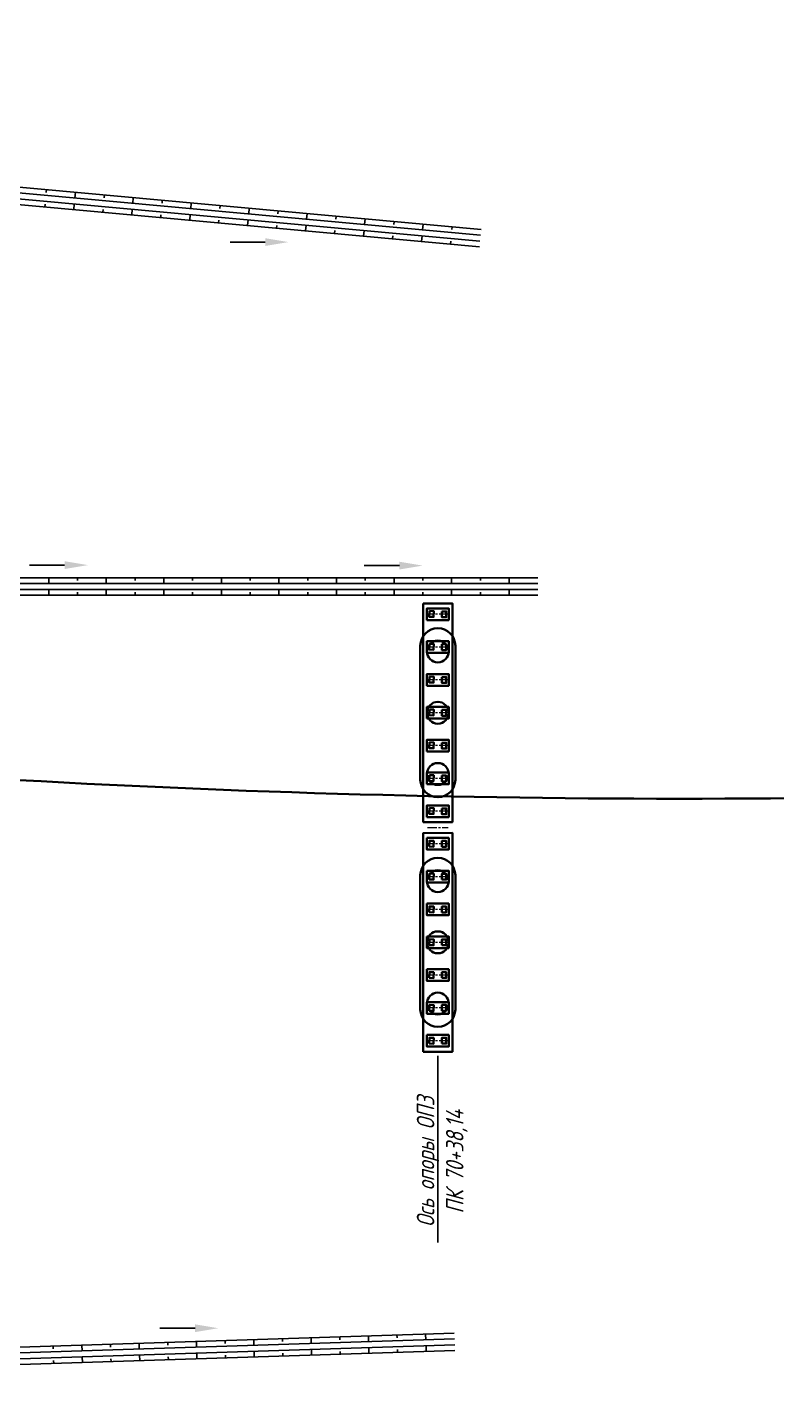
# Model space of a CAD drawing. Header units: millimetres. Extents: x 0 to 285450075, y -3000605 to 8125189010.
# Drawn here: x 6808413 to 6859769, y -1309556 to -1216030 of the extents above; entities that cross this region are included whole.
import ezdxf
from ezdxf import colors
from ezdxf.entities.mleader import LeaderData, LeaderLine
from ezdxf.math import Vec2, Vec3

# ---------------------------------------------------------------- set-up
doc = ezdxf.new("R2010")
doc.units = ezdxf.units.MM
doc.set_wipeout_variables(frame=1)
doc.linetypes.add('CENTER', pattern=[50.8, 31.75, -6.35, 6.35, -6.35])
doc.linetypes.add('осевая', pattern=[2, 1.25, -0.25, 0.25, -0.25])
for name, color, linetype, lineweight in [('1-Бетон', 106, 'Continuous', 35), ('1-Оси', 1, 'CENTER', 20), ('ИС_Выноски', 3, 'Continuous', 18), ('ИС_Мвн', 3, 'Continuous', 18), ('ИС_Ось', 3, 'осевая', 18)]:
    doc.layers.add(name, color=color, linetype=linetype, lineweight=lineweight)
doc.styles.add('ISOCPEUR', font='isocpeur.ttf', dxfattribs={"width": 0.8, "oblique": 15, "height": 2.5})

# ---------------------------------------------------------------- blocks, each defined once
blk = doc.blocks.new('_None')
blk = doc.blocks.new('*U1383')
at = {"layer": '1-Бетон'}
blk.add_circle((0, 0), 750, dxfattribs=at)
blk = doc.blocks.new('*U1384')
at = {"layer": '1-Бетон', "color": 0, "linetype": 'ByBlock', "lineweight": -2, "transparency": 16777216}
for p in [(0, 0), (4200, 0), (8400, 0)]:
    blk.add_blockref('*U1383', p, dxfattribs=at)
blk = doc.blocks.new('*U1379')
at = {"layer": 'ИС_Ось', "ltscale": 500}
blk.add_line((0, -725), (0, 725), dxfattribs=at)
blk = doc.blocks.new('*U1380')
at = {"layer": '1-Бетон', "color": 0, "linetype": 'ByBlock', "lineweight": -2, "transparency": 16777216}
for p in [(0, 0), (2250, 0), (4500, 0), (6750, 0), (9000, 0), (11250, 0), (13500, 0)]:
    blk.add_blockref('*U1379', p, dxfattribs=at)
blk = doc.blocks.new('*U1387')
at = {"layer": '1-Бетон'}
blk.add_circle((0, 0), 750, dxfattribs=at)
blk = doc.blocks.new('*U1388')
at = {"layer": '1-Бетон', "color": 0, "linetype": 'ByBlock', "lineweight": -2, "transparency": 16777216}
for p in [(0, 0), (4200, 0), (8400, 0)]:
    blk.add_blockref('*U1387', p, dxfattribs=at)
blk = doc.blocks.new('*U1385')
at = {"layer": 'ИС_Ось', "ltscale": 500}
blk.add_line((0, -725), (0, 725), dxfattribs=at)
blk = doc.blocks.new('*U1386')
at = {"layer": '1-Бетон', "color": 0, "linetype": 'ByBlock', "lineweight": -2, "transparency": 16777216}
for p in [(0, 0), (2250, 0), (4500, 0), (6750, 0), (9000, 0), (11250, 0), (13500, 0)]:
    blk.add_blockref('*U1385', p, dxfattribs=at)
blk = doc.blocks.new('iyugtyuf')
at = {"layer": 'ИС_Мвн', "color": 146, "linetype": 'ByBlock', "lineweight": -2, "true_color": 0x105689}
blk.add_lwpolyline([(-1600, 0), (-4008, 0)], dxfattribs=at)
at = {"layer": 'ИС_Мвн', "color": 146, "true_color": 0x105689}
blk.add_solid([(-1600, 267), (0, 0), (-1600, -267)], dxfattribs=at)
blk = doc.blocks.new('мост план кальмиус')
at = {"layer": 'ИС_Выноски'}
ml = blk.add_multileader_mtext('Standard', dxfattribs=at)
ml.set_content('Ось опоры ОП3 \\PПК 70+38,14', color=256, style='ISOCPEUR')
ml.set_leader_properties(color=256, linetype='ByLayer')
ml.set_arrow_properties(name='NONE')
ml.build(insert=Vec2(0, 0))
ml.multileader.update_dxf_attribs({"text_left_attachment_type": 6, "text_right_attachment_type": 6, "dogleg_length": 0.36, "arrow_head_size": 600, "scale": 200})
ctx = ml.context
ctx.base_point, ctx.scale, ctx.char_height, ctx.arrow_head_size, ctx.landing_gap_size, ctx.plane_origin, ctx.plane_x_axis, ctx.plane_y_axis = Vec3(-16527, -29664), 200, 1200, 600, 125, Vec3(-9531, -10789), Vec3(0, 1), Vec3(-1, 0)
ctx.left_attachment, ctx.right_attachment, ctx.text_align_type = 6, 6, 1
notes = []
notes.append((ctx, [(1, (1, 1, 0), (-16527, -19970), (0, -1), 161, [(1, [(-16527, -17625)], 0, [])])]))
ctx.mtext.insert, ctx.mtext.text_direction, ctx.mtext.rotation, ctx.mtext.width, ctx.mtext.alignment, ctx.mtext.flow_direction = Vec3(-17967, -24898), Vec3(0, 1), 1.570796, 11378.47, 2, 5
for ctx, leaders in notes:
    for number, flags, end, landing, length, lines in leaders:
        leader = LeaderData()
        leader.index, (leader.has_last_leader_line, leader.has_dogleg_vector, leader.attachment_direction) = number, flags
        leader.last_leader_point, leader.dogleg_vector, leader.dogleg_length = Vec3(end), Vec3(landing), length
        for number, points, colour, breaks in lines:
            line = LeaderLine()
            line.index, line.vertices, line.color, line.breaks = number, Vec3.list(points), colors.encode_raw_color(colour), breaks
            leader.lines.append(line)
        ctx.leaders.append(leader)

msp = doc.modelspace()

# ---------------------------------------------------------------- block references
at = {"layer": '1-Бетон'}
msp.add_blockref('мост план кальмиус', (6853073.53, -668947.9294), dxfattribs=at)

# ---------------------------------------------------------------- next in the draw order: leaders
at = {"layer": 'ИС_Выноски'}
ml = msp.add_multileader_mtext('Standard', dxfattribs=at)
ml.set_content('Ось опоры ОП3 \\PПК 70+38,14', color=256, style='ISOCPEUR')
ml.set_leader_properties(color=256, linetype='ByLayer')
ml.set_arrow_properties(name='NONE')
ml.build(insert=Vec2(0, 0))
ml.multileader.update_dxf_attribs({"text_left_attachment_type": 6, "text_right_attachment_type": 6, "dogleg_length": 0.36, "arrow_head_size": 600, "scale": 200})
ctx = ml.context
ctx.base_point, ctx.scale, ctx.char_height, ctx.arrow_head_size, ctx.landing_gap_size, ctx.plane_origin, ctx.plane_x_axis, ctx.plane_y_axis = Vec3(6836546.8121, -1026865.0121), 200, 1200, 600, 125, Vec3(6843542.4886, -1007989.3985), Vec3(0, 1), Vec3(-1, 0)
ctx.left_attachment, ctx.right_attachment, ctx.text_align_type = 6, 6, 1
notes = []
notes.append((ctx, [(1, (1, 1, 0), (6836546.8121, -1017170.8923), (0, -1), 161.0417, [(1, [(6836546.8121, -1014825.2369)], 0, [])])]))
ctx.mtext.insert, ctx.mtext.text_direction, ctx.mtext.rotation, ctx.mtext.width, ctx.mtext.alignment, ctx.mtext.flow_direction = Vec3(6835106.8121, -1022098.4731), Vec3(0, 1), 1.5707963268, 11378.466284, 2, 5
for ctx, leaders in notes:
    for number, flags, end, landing, length, lines in leaders:
        leader = LeaderData()
        leader.index, (leader.has_last_leader_line, leader.has_dogleg_vector, leader.attachment_direction) = number, flags
        leader.last_leader_point, leader.dogleg_vector, leader.dogleg_length = Vec3(end), Vec3(landing), length
        for number, points, colour, breaks in lines:
            line = LeaderLine()
            line.index, line.vertices, line.color, line.breaks = number, Vec3.list(points), colors.encode_raw_color(colour), breaks
            leader.lines.append(line)
        ctx.leaders.append(leader)

# ---------------------------------------------------------------- next in the draw order: wipeouts: each hides what was drawn before it
at = {"color": 8}
msp.add_wipeout([(6768146.3097, -1250199.6341), (6769511.4248, -1223820.092), (6781857.9032, -1224459.2456), (6786835.0347, -1226849.8592), (6790663.886, -1229589.9536), (6794242.8137, -1233179.0735), (6796621.2421, -1236443.4445), (6798785.0278, -1240577.5668), (6799794.2203, -1243309.9157), (6800484.4354, -1245916.8014), (6800924.1791, -1248496.0924), (6801128.5783, -1250963.7147), (6801120.5061, -1253544.1695), (6801226.1879, -1267235.2066), (6869596.8121, -1268774.122), (6869572.2504, -1255197.8832), (6901754.4595, -1253832.9859), (6905023.9531, -1253552.112), (6905066.0502, -1252344.8188), (6905502.0348, -1249277.7361), (6905836.8725, -1247971.9105), (6906301.8392, -1246572.0987), (6906836.2075, -1245278.2328), (6908001.4257, -1243081.174), (6909028.3112, -1241561.749), (6910334.0834, -1239980.3971), (6911442.0934, -1238859.8471), (6912930.3851, -1237596.2661), (6914839.8805, -1236293.7122), (6917472.6578, -1234960.7494), (6919816.687, -1234146.0722), (6921680.2024, -1233717.5925), (6926079.0569, -1233333.0836), (6928443.0065, -1233210.681), (6934039.5783, -1232920.8969), (6937094.9562, -1232762.7841), (6937997.2998, -1250199.7121), (6935048.5605, -1250457.6934), (6934997.2998, -1251225.0032), (6934997.2998, -1282265.12), (6938076.1091, -1282758.7401), (6939499.5864, -1296991.5127), (6935229.2288, -1298078.5159), (6925163.4174, -1300640.7299), (6923755.4876, -1300892.9152), (6921718.033, -1301011.0805), (6920233.0857, -1300940.7284), (6918530.1654, -1300695.463), (6916228.9581, -1300069.5172), (6914714.2546, -1299454.7393), (6912904.3003, -1298475.9053), (6912279.1687, -1298066.8207), (6910685.2828, -1296824.5214), (6909023.4567, -1295136.9465), (6907665.7331, -1293309.756), (6906708.703, -1291610.3354), (6906402.7215, -1290948.2598), (6905935.1306, -1289752.8576), (6905293.8852, -1287343.582), (6905206.1161, -1285913.5983), (6905028.0605, -1285113.8623), (6903674.8508, -1285230.1131), (6869967.3041, -1286648.7044), (6869596.8121, -1268774.122), (6801226.1879, -1267235.2066), (6801116.1257, -1285113.8353), (6801098.5849, -1286702.2687), (6801009.3619, -1287945.9262), (6800866.9955, -1289097.1612), (6800662.9113, -1290264.146), (6800445.1397, -1291239.0038), (6800160.1738, -1292291.4984), (6799760.9394, -1293515.7977), (6799094.4117, -1295179.6015), (6798292.0333, -1296806.9006), (6797446.1153, -1298242.5393), (6796114.3716, -1300118.9142), (6795565.5251, -1300790.8086), (6795143.5962, -1301274.6151), (6794134.1523, -1302332.1525), (6793009.896, -1303368.5499), (6792011.0983, -1304183.7738), (6791251.8776, -1304745.3114), (6790471.8861, -1305274.9482), (6789850.5436, -1305665.1029), (6789416.8112, -1305921.722), (6789014.6472, -1306148.5964), (6787680.6364, -1306829.2013), (6786080.8094, -1307510.5438), (6784447.6203, -1308067.3962), (6782089.2551, -1308690.6976), (6780306.369, -1308912.5677), (6778685.1107, -1309036.32), (6764199.6547, -1306641.9416), (6768146.3097, -1282765.5571), (6770886.3356, -1283005.2783), (6771146.3097, -1282265.12), (6771146.3097, -1251225.0032), (6771212.548, -1250467.8952)], dxfattribs=at).dxf.layer = '1-Бетон'

# ---------------------------------------------------------------- next in the draw order: linework, layer by layer
for p, q in [((6809703.3975, -1227364.0143), (6809721.65, -1227164.849)), ((6811670.8458, -1227745.1595), (6811707.3509, -1227346.8288)), ((6813674.7992, -1227727.974), (6813693.0517, -1227528.8086)), ((6815642.2475, -1228109.1192), (6815678.7526, -1227710.7884)), ((6817646.2009, -1228091.9336), (6817664.4534, -1227892.7683)), ((6809612.1348, -1228359.8412), (6809630.3874, -1228160.6758)), ((6811597.8357, -1228541.821), (6811634.3408, -1228143.4903)), ((6813583.5365, -1228723.8008), (6813601.7891, -1228524.6355)), ((6815569.2374, -1228905.7807), (6815605.7424, -1228507.4499)), ((6817554.9382, -1229087.7605), (6817573.1907, -1228888.5951)), ((6819540.639, -1229269.7403), (6819577.1441, -1228871.4096)), ((6819613.6492, -1228473.0788), (6819650.1543, -1228074.7481)), ((6821617.6026, -1228455.8933), (6821635.8551, -1228256.7279)), ((6823585.0509, -1228837.0385), (6823621.556, -1228438.7078)), ((6825589.0043, -1228819.853), (6825607.2568, -1228620.6876)), ((6827556.4526, -1229200.9982), (6827592.9576, -1228802.6674)), ((6821526.3399, -1229451.7202), (6821544.5924, -1229252.5548)), ((6823512.0407, -1229633.7), (6823548.5458, -1229235.3692)), ((6825497.7416, -1229815.6798), (6825515.9941, -1229616.5144)), ((6827483.4424, -1229997.6596), (6827519.9475, -1229599.3289)), ((6829560.4059, -1229183.8126), (6829578.6585, -1228984.6472)), ((6831527.8542, -1229564.9578), (6831564.3593, -1229166.6271)), ((6833531.8076, -1229547.7723), (6833550.0602, -1229348.6069)), ((6835499.2559, -1229928.9175), (6835535.761, -1229530.5867)), ((6837503.2093, -1229911.7319), (6837521.4619, -1229712.5666)), ((6829469.1433, -1230179.6395), (6829487.3958, -1229980.4741)), ((6831454.8441, -1230361.6193), (6831491.3492, -1229963.2886)), ((6833440.5449, -1230543.5991), (6833458.7975, -1230344.4338)), ((6835426.2458, -1230725.579), (6835462.7509, -1230327.2482)), ((6837411.9466, -1230907.5588), (6837430.1992, -1230708.3934)), ((6809880.8754, -1254187.3269), (6809880.894, -1253787.3269)), ((6811853.1049, -1253987.4186), (6811853.1142, -1253787.4186)), ((6813825.3159, -1254187.5103), (6813825.3345, -1253787.5103)), ((6815797.5454, -1253987.6019), (6815797.5547, -1253787.6019)), ((6817769.7563, -1254187.6936), (6817769.7749, -1253787.6936)), ((6819741.9858, -1253987.7853), (6819741.9951, -1253787.7853)), ((6821714.1967, -1254187.877), (6821714.2153, -1253787.877)), ((6823686.4262, -1253987.9686), (6823686.4355, -1253787.9686)), ((6825658.6371, -1254188.0603), (6825658.6557, -1253788.0603)), ((6827630.8667, -1253988.152), (6827630.8759, -1253788.152)), ((6829603.0776, -1254188.2437), (6829603.0962, -1253788.2437)), ((6831575.3071, -1253988.3353), (6831575.3164, -1253788.3353)), ((6833547.518, -1254188.427), (6833547.5366, -1253788.427)), ((6835519.7475, -1253988.5187), (6835519.7568, -1253788.5187)), ((6837491.9584, -1254188.6104), (6837491.977, -1253788.6104)), ((6839464.1879, -1253988.702), (6839464.1972, -1253788.702)), ((6841436.3989, -1254188.7937), (6841436.4174, -1253788.7937)), ((6809880.7514, -1254987.3269), (6809880.77, -1254587.3269)), ((6811852.9768, -1254987.4186), (6811852.986, -1254787.4186)), ((6813825.2021, -1254987.5103), (6813825.2207, -1254587.5103)), ((6815797.4274, -1254987.6019), (6815797.4367, -1254787.6019)), ((6817769.6527, -1254987.6936), (6817769.6713, -1254587.6936)), ((6819741.878, -1254987.7853), (6819741.8873, -1254787.7853)), ((6821714.1034, -1254987.877), (6821714.1219, -1254587.877)), ((6823686.3287, -1254987.9686), (6823686.338, -1254787.9686)), ((6825658.554, -1254988.0603), (6825658.5726, -1254588.0603)), ((6827630.7793, -1254988.152), (6827630.7886, -1254788.152)), ((6829603.0046, -1254988.2437), (6829603.0232, -1254588.2437)), ((6831575.23, -1254988.3353), (6831575.2393, -1254788.3353)), ((6833547.4553, -1254988.427), (6833547.4739, -1254588.427)), ((6835519.6806, -1254988.5187), (6835519.6899, -1254788.5187)), ((6837491.9059, -1254988.6103), (6837491.9245, -1254588.6103)), ((6839464.1312, -1254988.702), (6839464.1405, -1254788.702)), ((6841436.3566, -1254988.7937), (6841436.3751, -1254588.7937)), ((6810192.8718, -1306687.0635), (6810186.4334, -1306487.1671)), ((6812162.7323, -1306823.721), (6812149.8556, -1306423.9283)), ((6814119.7162, -1306560.5858), (6814113.2778, -1306360.6894)), ((6816089.5767, -1306697.2433), (6816076.7, -1306297.4506)), ((6818046.5605, -1306434.1081), (6818040.1222, -1306234.2118)), ((6820016.4211, -1306570.7656), (6820003.5443, -1306170.9729)), ((6821973.4049, -1306307.6304), (6821966.9665, -1306107.7341)), ((6823943.2654, -1306444.2879), (6823930.3887, -1306044.4952)), ((6825900.2492, -1306181.1527), (6825893.8109, -1305981.2564)), ((6827870.1098, -1306317.8102), (6827857.2331, -1305918.0175)), ((6829827.0936, -1306054.675), (6829820.6552, -1305854.7787)), ((6831796.9542, -1306191.3325), (6831784.0774, -1305791.5398)), ((6833753.938, -1305928.1973), (6833747.4996, -1305728.301)), ((6835723.7985, -1306064.8548), (6835710.9218, -1305665.0621)), ((6835749.5519, -1306864.4402), (6835736.6752, -1306464.6475)), ((6810225.0636, -1307686.5452), (6810218.6252, -1307486.6489)), ((6812188.4858, -1307623.3063), (6812175.609, -1307223.5137)), ((6814151.9079, -1307560.0675), (6814145.4696, -1307360.1712)), ((6816115.3301, -1307496.8287), (6816102.4534, -1307097.036)), ((6818078.7523, -1307433.5898), (6818072.3139, -1307233.6935)), ((6820042.1745, -1307370.351), (6820029.2978, -1306970.5583)), ((6822005.5967, -1307307.1121), (6821999.1583, -1307107.2158)), ((6823969.0188, -1307243.8733), (6823956.1421, -1306844.0806)), ((6825932.441, -1307180.6344), (6825926.0027, -1306980.7381)), ((6827895.8632, -1307117.3956), (6827882.9865, -1306717.6029)), ((6829859.2854, -1307054.1567), (6829852.847, -1306854.2604)), ((6831822.7076, -1306990.9179), (6831809.8308, -1306591.1252)), ((6833786.1298, -1306927.679), (6833779.6914, -1306727.7827))]:
    msp.add_line(p, q)
for points in [[(6839470.6576, -1230292.8771), (6781885.3332, -1225015.4621)], [(6839507.1627, -1229894.5464), (6781921.8382, -1224617.1314)], [(6839397.6475, -1231089.5386), (6781812.323, -1225812.1236)], [(6839434.1526, -1230691.2079), (6781848.8281, -1225413.7928)], [(6843408.6191, -1254188.8854), (6800019.7369, -1254186.8686)], [(6843408.6377, -1253788.8854), (6800019.793, -1253786.8686)], [(6843408.5819, -1254988.8854), (6800019.6248, -1254986.8685)], [(6843408.6005, -1254588.8854), (6800019.6809, -1254586.8685)], [(6837674.344, -1305601.8233), (6778771.6785, -1307498.9887)], [(6837687.2207, -1306001.616), (6778784.5552, -1307898.7814)], [(6837700.0974, -1306401.4086), (6778797.4319, -1308298.5741)], [(6837712.9741, -1306801.2013), (6778810.3087, -1308698.3668)]]:
    msp.add_lwpolyline(points)
at = {"layer": '1-Бетон', "color": 3}
for points in [[(6835546.1624, -1255549.0601), (6835546.1624, -1270549.0601), (6837546.2285, -1270549.0601), (6837546.2285, -1255549.0601)], [(6835545.9742, -1286299.5266), (6835546.3506, -1271299.3488), (6837546.4167, -1271298.3708), (6837546.0403, -1286298.5486)]]:
    msp.add_lwpolyline(points, close=True, dxfattribs=at)
at = {"layer": '1-Бетон', "color": 5}
for points in [[(6835796.8121, -1256698.7044), (6837296.8121, -1256698.7044), (6837296.8121, -1255898.7044), (6835796.8121, -1255898.7044), (6835796.8121, -1256698.7044)], [(6835968.126, -1256062.7549), (6835951.3067, -1256462.4011), (6836251.0414, -1256475.0155), (6836267.8606, -1256075.3693), (6835968.126, -1256062.7549)], [(6836821.8121, -1256098.7044), (6836821.8121, -1256498.7044), (6837121.8121, -1256498.7044), (6837121.8121, -1256098.7044), (6836821.8121, -1256098.7044)], [(6835796.8121, -1258950.7044), (6837296.8121, -1258950.7044), (6837296.8121, -1258150.7044), (6835796.8121, -1258150.7044), (6835796.8121, -1258950.7044)], [(6835968.126, -1258314.7549), (6835951.3068, -1258714.4011), (6836251.0414, -1258727.0155), (6836267.8606, -1258327.3693), (6835968.126, -1258314.7549)], [(6836821.8121, -1258350.7044), (6836821.8121, -1258750.7044), (6837121.8121, -1258750.7044), (6837121.8121, -1258350.7044), (6836821.8121, -1258350.7044)], [(6835796.8121, -1261202.7044), (6837296.8121, -1261202.7044), (6837296.8121, -1260402.7044), (6835796.8121, -1260402.7044), (6835796.8121, -1261202.7044)], [(6835968.126, -1260566.7549), (6835951.3067, -1260966.4011), (6836251.0414, -1260979.0155), (6836267.8606, -1260579.3693), (6835968.126, -1260566.7549)], [(6836821.8121, -1260602.7044), (6836821.8121, -1261002.7044), (6837121.8121, -1261002.7044), (6837121.8121, -1260602.7044), (6836821.8121, -1260602.7044)], [(6835796.8121, -1263454.7044), (6837296.8121, -1263454.7044), (6837296.8121, -1262654.7044), (6835796.8121, -1262654.7044), (6835796.8121, -1263454.7044)], [(6835968.126, -1262818.7549), (6835951.3068, -1263218.4011), (6836251.0414, -1263231.0155), (6836267.8606, -1262831.3693), (6835968.126, -1262818.7549)], [(6836821.8121, -1262854.7044), (6836821.8121, -1263254.7044), (6837121.8121, -1263254.7044), (6837121.8121, -1262854.7044), (6836821.8121, -1262854.7044)], [(6835796.8121, -1265706.7044), (6837296.8121, -1265706.7044), (6837296.8121, -1264906.7044), (6835796.8121, -1264906.7044), (6835796.8121, -1265706.7044)], [(6835968.126, -1265070.7549), (6835951.3067, -1265470.4011), (6836251.0414, -1265483.0155), (6836267.8606, -1265083.3693), (6835968.126, -1265070.7549)], [(6836821.8121, -1265106.7044), (6836821.8121, -1265506.7044), (6837121.8121, -1265506.7044), (6837121.8121, -1265106.7044), (6836821.8121, -1265106.7044)], [(6835796.8121, -1267958.7044), (6837296.8121, -1267958.7044), (6837296.8121, -1267158.7044), (6835796.8121, -1267158.7044), (6835796.8121, -1267958.7044)], [(6835968.126, -1267322.7549), (6835951.3067, -1267722.4011), (6836251.0414, -1267735.0155), (6836267.8606, -1267335.3693), (6835968.126, -1267322.7549)], [(6836821.8121, -1267358.7044), (6836821.8121, -1267758.7044), (6837121.8121, -1267758.7044), (6837121.8121, -1267358.7044), (6836821.8121, -1267358.7044)], [(6835796.8121, -1270210.7044), (6837296.8121, -1270210.7044), (6837296.8121, -1269410.7044), (6835796.8121, -1269410.7044), (6835796.8121, -1270210.7044)], [(6835968.126, -1269574.7549), (6835951.3067, -1269974.4011), (6836251.0414, -1269987.0155), (6836267.8606, -1269587.3693), (6835968.126, -1269574.7549)], [(6836821.8121, -1269610.7044), (6836821.8121, -1270010.7044), (6837121.8121, -1270010.7044), (6837121.8121, -1269610.7044), (6836821.8121, -1269610.7044)], [(6835796.8121, -1271636.7044), (6837296.8121, -1271636.7044), (6837296.8121, -1272436.7044), (6835796.8121, -1272436.7044), (6835796.8121, -1271636.7044)], [(6835951.3067, -1272226.4011), (6835968.126, -1271826.7549), (6836267.8606, -1271839.3693), (6836251.0414, -1272239.0155), (6835951.3067, -1272226.4011)], [(6836821.8121, -1272236.7044), (6836821.8121, -1271836.7044), (6837121.8121, -1271836.7044), (6837121.8121, -1272236.7044), (6836821.8121, -1272236.7044)], [(6835796.8121, -1273888.7044), (6837296.8121, -1273888.7044), (6837296.8121, -1274688.7044), (6835796.8121, -1274688.7044), (6835796.8121, -1273888.7044)], [(6835951.3068, -1274478.4011), (6835968.126, -1274078.7549), (6836267.8606, -1274091.3693), (6836251.0414, -1274491.0155), (6835951.3068, -1274478.4011)], [(6836821.8121, -1274488.7044), (6836821.8121, -1274088.7044), (6837121.8121, -1274088.7044), (6837121.8121, -1274488.7044), (6836821.8121, -1274488.7044)], [(6835796.8121, -1276140.7044), (6837296.8121, -1276140.7044), (6837296.8121, -1276940.7044), (6835796.8121, -1276940.7044), (6835796.8121, -1276140.7044)], [(6835951.3067, -1276730.4011), (6835968.126, -1276330.7549), (6836267.8606, -1276343.3693), (6836251.0414, -1276743.0155), (6835951.3067, -1276730.4011)], [(6836821.8121, -1276740.7044), (6836821.8121, -1276340.7044), (6837121.8121, -1276340.7044), (6837121.8121, -1276740.7044), (6836821.8121, -1276740.7044)], [(6835796.8121, -1278392.7044), (6837296.8121, -1278392.7044), (6837296.8121, -1279192.7044), (6835796.8121, -1279192.7044), (6835796.8121, -1278392.7044)], [(6835951.3068, -1278982.4011), (6835968.126, -1278582.7549), (6836267.8606, -1278595.3693), (6836251.0414, -1278995.0155), (6835951.3068, -1278982.4011)], [(6836821.8121, -1278992.7044), (6836821.8121, -1278592.7044), (6837121.8121, -1278592.7044), (6837121.8121, -1278992.7044), (6836821.8121, -1278992.7044)], [(6835796.8121, -1280644.7044), (6837296.8121, -1280644.7044), (6837296.8121, -1281444.7044), (6835796.8121, -1281444.7044), (6835796.8121, -1280644.7044)], [(6835951.3067, -1281234.4011), (6835968.126, -1280834.7549), (6836267.8606, -1280847.3693), (6836251.0414, -1281247.0155), (6835951.3067, -1281234.4011)], [(6836821.8121, -1281244.7044), (6836821.8121, -1280844.7044), (6837121.8121, -1280844.7044), (6837121.8121, -1281244.7044), (6836821.8121, -1281244.7044)], [(6835796.8121, -1282896.7044), (6837296.8121, -1282896.7044), (6837296.8121, -1283696.7044), (6835796.8121, -1283696.7044), (6835796.8121, -1282896.7044)], [(6835951.3067, -1283486.4011), (6835968.126, -1283086.7549), (6836267.8606, -1283099.3693), (6836251.0414, -1283499.0155), (6835951.3067, -1283486.4011)], [(6836821.8121, -1283496.7044), (6836821.8121, -1283096.7044), (6837121.8121, -1283096.7044), (6837121.8121, -1283496.7044), (6836821.8121, -1283496.7044)], [(6835796.8121, -1285148.7044), (6837296.8121, -1285148.7044), (6837296.8121, -1285948.7044), (6835796.8121, -1285948.7044), (6835796.8121, -1285148.7044)], [(6835951.3067, -1285738.4011), (6835968.126, -1285338.7549), (6836267.8606, -1285351.3693), (6836251.0414, -1285751.0156), (6835951.3067, -1285738.4011)], [(6836821.8121, -1285748.7044), (6836821.8121, -1285348.7044), (6837121.8121, -1285348.7044), (6837121.8121, -1285748.7044), (6836821.8121, -1285748.7044)]]:
    msp.add_lwpolyline(points, dxfattribs=at)
at = {"layer": '1-Бетон', "elevation": -5778.159}
for points in [[(6835346.8762, -1258449.3937), (6835346.8762, -1267649.3299, 0.9958479419), (6837746.8762, -1267649.3299), (6837746.8762, -1258449.3937, 0.9958479419)], [(6835346.8762, -1283399.0151), (6835346.8762, -1274199.0789, -0.9958479419), (6837746.8762, -1274199.0789), (6837746.8762, -1283399.0151, -0.9958479419)]]:
    msp.add_lwpolyline(points, format="xyb", close=True, dxfattribs=at)
at = {"layer": '1-Бетон', "color": 1}
msp.add_arc((6853073.4951, -468946.556), 800001.3732, 266.0847156561, 273.246619114, dxfattribs=at)
at = {"layer": '1-Оси'}
msp.add_arc((6853073.53, -468947.8973), 800000.0321, 264.1220889675, 275.8776640605, dxfattribs=at)
at = {"layer": 'ИС_Ось', "color": 1, "ltscale": 500}
msp.add_line((6835846.8121, -1270923.7044), (6837246.8121, -1270923.7044), dxfattribs=at)
msp.add_line((6835846.8121, -1270923.7044), (6837246.8121, -1270923.7044), dxfattribs=at)

# ---------------------------------------------------------------- next in the draw order: block references
for p in [(6826320.9013, -1230764.6415), (6812571.1487, -1252923.2917), (6835508.222, -1252958.507), (6821507.9719, -1305269.2007)]:
    msp.add_blockref('iyugtyuf', p)
at = {"layer": '1-Бетон', "xscale": -1, "rotation": 90}
for name, p in [('*U1386', (6836546.8121, -1256298.7044)), ('*U1388', (6836546.8121, -1258849.0601))]:
    msp.add_blockref(name, p, dxfattribs=at)
at = {"layer": '1-Бетон', "rotation": 90}
for name, p in [('*U1380', (6836546.8121, -1285548.4597)), ('*U1384', (6836546.8121, -1282998.4597))]:
    msp.add_blockref(name, p, dxfattribs=at)

# ---------------------------------------------------------------- next in the draw order: leaders
at = {"layer": 'ИС_Выноски'}
ml = msp.add_multileader_mtext('Standard', dxfattribs=at)
ml.set_content('Ось опоры ОП3 \\PПК 70+38,14', color=256, style='ISOCPEUR')
ml.set_leader_properties(color=256, linetype='ByLayer')
ml.set_arrow_properties(name='NONE')
ml.build(insert=Vec2(0, 0))
ml.multileader.update_dxf_attribs({"text_left_attachment_type": 6, "text_right_attachment_type": 6, "dogleg_length": 0.36, "arrow_head_size": 600, "scale": 200})
ctx = ml.context
ctx.base_point, ctx.scale, ctx.char_height, ctx.arrow_head_size, ctx.landing_gap_size, ctx.plane_origin, ctx.plane_x_axis, ctx.plane_y_axis = Vec3(6836546.8121, -1298612.3506), 200, 1200, 600, 125, Vec3(6843542.4886, -1279736.737), Vec3(0, 1), Vec3(-1, 0)
ctx.left_attachment, ctx.right_attachment, ctx.text_align_type = 6, 6, 1
notes = []
notes.append((ctx, [(1, (1, 1, 0), (6836546.8121, -1288918.2308), (0, -1), 161.0417, [(1, [(6836546.8121, -1286572.5753)], 0, [])])]))
ctx.mtext.insert, ctx.mtext.text_direction, ctx.mtext.rotation, ctx.mtext.width, ctx.mtext.alignment, ctx.mtext.flow_direction = Vec3(6835106.8121, -1293845.8116), Vec3(0, 1), 1.5707963268, 11378.466284, 2, 5
ml = msp.add_multileader_mtext('Standard', dxfattribs=at)
ml.set_content('Граница\\Pукрепления конуса', color=256, style='ISOCPEUR')
ml.set_leader_properties(color=256, linetype='ByLayer', lineweight=-1)
ml.set_arrow_properties(name='NONE')
ml.build(insert=Vec2(0, 0))
ml.multileader.update_dxf_attribs({"text_left_attachment_type": 6, "text_right_attachment_type": 6, "dogleg_length": 0.36, "arrow_head_size": 600, "scale": 50})
ctx = ml.context
ctx.base_point, ctx.scale, ctx.char_height, ctx.arrow_head_size, ctx.landing_gap_size, ctx.plane_origin, ctx.plane_x_axis, ctx.plane_y_axis = Vec3(6769610.534, -1220957.7393), 50, 1000, 600, 9, Vec3(6774223.3388, -1227854.6105), Vec3(0.9999922423, -0.0039389613), Vec3(0.0039389613, 0.9999922423)
ctx.left_attachment, ctx.right_attachment, ctx.text_align_type = 6, 6, 1
notes.append((ctx, [(1, (1, 1, 0), (6769530.0138, -1220957.4221), (0.9999922423, -0.0039389613), 80.5209, [(1, [(6769511.4285, -1223820.02)], 0, [])])]))
ctx.mtext.insert, ctx.mtext.text_direction, ctx.mtext.rotation, ctx.mtext.width, ctx.mtext.alignment, ctx.mtext.flow_direction = Vec3(6774398.3998, -1219676.5886), Vec3(0.9999922423, -0.0039389613), 6.2792463357, 10408.776631, 2, 5
ml = msp.add_multileader_mtext('Standard', dxfattribs=at)
ml.set_content('Ось лестничного \\Pсхода ЛС1', color=256, style='ISOCPEUR')
ml.set_leader_properties(color=256, linetype='ByLayer', lineweight=-1)
ml.set_arrow_properties(name='NONE')
ml.build(insert=Vec2(0, 0))
ml.multileader.update_dxf_attribs({"text_left_attachment_type": 6, "text_right_attachment_type": 6, "dogleg_length": 0.8052, "arrow_head_size": 600, "scale": 50})
ctx = ml.context
ctx.base_point, ctx.scale, ctx.char_height, ctx.arrow_head_size, ctx.landing_gap_size, ctx.plane_origin, ctx.plane_x_axis, ctx.plane_y_axis = Vec3(6769485.0679, -1308664.9007), 50, 1000, 600, 9, Vec3(6759294.2891, -1302400.7091), Vec3(0.9866113487, -0.1630890759), Vec3(0.1630890759, 0.9866113487)
ctx.left_attachment, ctx.right_attachment, ctx.text_align_type = 6, 6, 1
notes.append((ctx, [(0, (1, 1, 0), (6769405.6251, -1308651.7686), (0.9866113487, -0.1630890759), 80.5209, [(0, [(6770166.2869, -1305391.0687)], 0, [])])]))
ctx.mtext.insert, ctx.mtext.text_direction, ctx.mtext.rotation, ctx.mtext.width, ctx.mtext.alignment, ctx.mtext.flow_direction = Vec3(6773886.6739, -1308176.2116), Vec3(0.9866113487, -0.1630890759), 6.1193644632, 10468.006023, 2, 5
for ctx, leaders in notes:
    for number, flags, end, landing, length, lines in leaders:
        leader = LeaderData()
        leader.index, (leader.has_last_leader_line, leader.has_dogleg_vector, leader.attachment_direction) = number, flags
        leader.last_leader_point, leader.dogleg_vector, leader.dogleg_length = Vec3(end), Vec3(landing), length
        for number, points, colour, breaks in lines:
            line = LeaderLine()
            line.index, line.vertices, line.color, line.breaks = number, Vec3.list(points), colors.encode_raw_color(colour), breaks
            leader.lines.append(line)
        ctx.leaders.append(leader)

doc.saveas('drawing.dxf')
